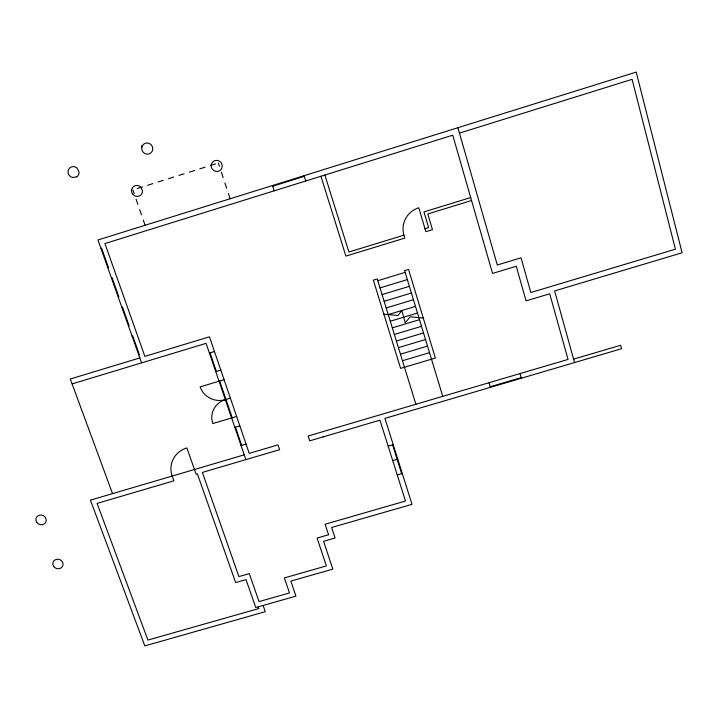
<?xml version="1.0" encoding="UTF-8"?>
<svg xmlns="http://www.w3.org/2000/svg" width="718" height="718" viewBox="0 0 718 718"><rect width="100%" height="100%" fill="white"/><g stroke="black" fill="none" stroke-linecap="round" stroke-linejoin="round"><path stroke-width="1.08" d="M137.246 188.529L142.442 186.895M147.639 185.262L152.844 183.62M158.05 181.986L163.255 180.344M168.47 178.701L173.693 177.068M178.908 175.425L184.131 173.783M189.364 172.132L194.596 170.489M199.828 168.847L205.07 167.195M210.311 165.544L215.562 163.892M272.723 186.195L304.297 176.35M459.457 133.117L632.1 79.339L675.423 249.191L530.835 292.522L521.035 257.825L497.287 265.005L457.913 127.714M100.951 248.374L101.588 248.177L108.436 267.482L107.799 267.679M111.434 277.92L112.071 277.722L118.847 296.821L118.21 297.019M470.703 197.558L423.952 211.918L428.619 227.624L424.993 228.728M121.809 307.151L122.446 306.954L129.15 325.864L128.522 326.062M471.555 200.528L427.802 213.955L432.451 229.652L425.864 231.663L418.756 207.78A22.079 21.755 -32.3 0 0 403.929 235.172L348.903 252.009L324.886 175.03M132.076 336.087L132.713 335.898L139.355 354.611L138.718 354.809M377.776 280.693L405.158 272.382M139.822 357.914L70.283 378.996L112.538 493.625M380.001 287.9L407.348 279.607M72.096 383.915L206.075 343.348L245.879 459.628L279.625 449.692L278.01 444.891L249.227 453.363L209.45 336.805L144.865 356.388L104.927 243.555L452.744 135.208L492.557 273.423L516.26 266.27L526.07 300.86L549.719 293.788L568.037 359.422L308.157 436.005L309.745 440.834L379.948 420.174L405.49 501.047L325.101 524.239L328.593 534.766L317.078 538.078L326.376 565.919L284.355 577.918L289.507 592.951L259.045 601.612L249.281 573.61L238.906 576.581L202.359 472.444L245.879 459.628M382.066 294.595L409.386 286.329M209.387 353.023L214.458 351.488M384.13 301.273L411.423 293.034M386.185 307.941L413.451 299.72M388.241 314.592L415.471 306.389M215.759 371.637L220.821 370.12M390.287 321.224L417.49 313.048M392.324 327.848L419.509 319.689M224.088 379.696L200.125 386.885A20.05 19.26 19 0 0 225.344 399.648L230.379 398.14M394.361 334.453L421.52 326.313M396.399 341.041L423.521 332.928M398.427 347.611L425.523 339.515M400.447 354.171L427.515 346.094M402.466 360.714L429.508 352.664M236.635 416.467L212.806 423.548A19.898 19.027 15.4 0 1 225.344 399.648M234.831 427.372L239.848 425.882M241.042 445.501L246.041 444.029M244.237 454.835L90.432 500.141L144.812 645.895L265.274 611.7L263.102 605.462M573.592 359.135L620.639 345.277L621.573 348.733L384.938 418.379L411.997 504.332L331.608 527.497L335.091 538.006L323.576 541.318L332.838 569.123L290.817 581.113L295.942 596.128L255.779 607.545L246.005 579.597L235.648 582.567L197.396 473.898L196.158 474.257L186.877 447.915A23.658 22.366 16.1 0 0 172.194 476.052L173.891 480.809L97.083 503.417L147.926 640.061L258.839 608.55L258.247 606.845M490.206 386.76L521.178 377.641M323.118 436.894L324.707 436.427M388.16 446.165L393.222 444.684M392.719 460.606L397.763 459.134M397.26 474.975L402.295 473.512M383.852 314.143L397.96 315.552L401.856 310.49L405.266 322.876L410.157 316.764L423.261 318.065M141.59 362.877L97.962 239.974L636.202 72.105L682.1 252.781L554.628 290.934L574.553 362.572M132.866 189.902L134.23 193.86M136.052 199.119L137.865 204.37M139.678 209.611L141.482 214.844M143.295 220.067L145.099 225.272M141.787 145.745L142.056 146.526M210.015 352.825L216.387 371.448M219.663 381.025L232.237 417.768M235.459 427.183L241.67 445.322M218.344 163.022L219.448 166.343M221.413 172.329L223.163 177.633M224.913 182.928L226.655 188.215M228.387 193.492L230.128 198.751M272.517 185.531L274.213 190.817M304.091 175.686L305.76 180.99M392.584 444.864L401.667 473.692M320.928 176.269L345.896 256.111L404.808 238.107L403.929 235.172M415.901 404.252L377.237 278.943L373.333 280.128L400.626 368.388L435.359 358.058L408.551 269.438L404.629 270.632L442.755 396.345M489.012 382.712L490.376 387.343M520.011 373.575L521.349 378.233M141.796 147.334L141.706 148.797A5.672 5.475 53.3 0 0 149.066 153.921A5.672 5.475 53.3 0 0 151.821 145.583L150.861 144.462A5.672 5.475 53.3 0 0 142.245 145.969L141.796 147.334M142.478 190.746L142.397 192.182A5.609 5.403 47.3 0 1 140.091 195.619L137.407 196.463L134.616 195.834A5.609 5.403 47.3 0 1 132.39 187.766A5.609 5.403 47.3 0 1 140.584 186.904L142.478 190.746M211.272 164.709C209.97 169.942 217.312 173.918 220.839 169.717A5.618 5.484 53.5 0 0 219.169 161.003A5.618 5.484 53.5 0 0 211.272 164.709M76.709 176.825L72.59 177.534A5.663 5.394 48.9 0 1 68.551 169.538A5.663 5.394 48.9 0 1 77.095 168.057L79.043 171.916A5.654 5.385 48.9 0 1 76.718 176.816M36.824 522.489A5.232 4.829 22.9 0 0 45.755 522.201A5.232 4.829 22.9 0 0 40.576 515.012A5.232 4.829 22.9 0 0 36.824 522.489M53.76 566.529A5.179 4.757 20.3 0 0 62.61 566.251A5.179 4.757 20.3 0 0 57.503 559.178A5.179 4.757 20.3 0 0 53.76 566.529"/></g></svg>
